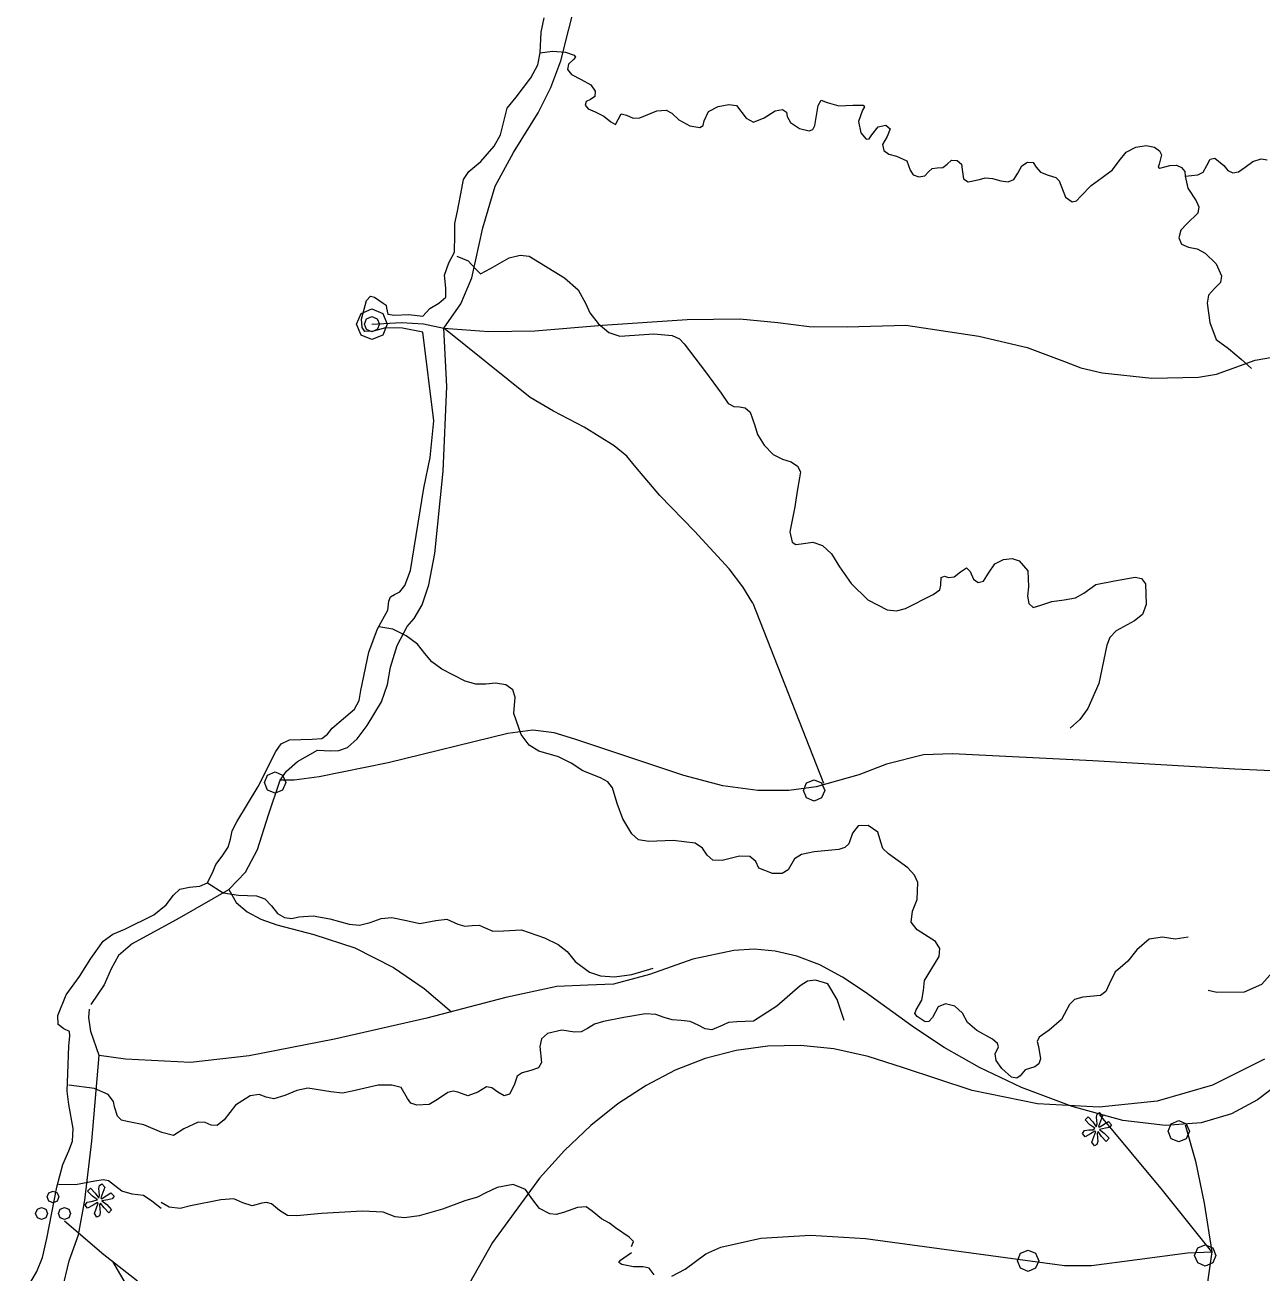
# Model space of a CAD drawing. Extents: x 59 to 518, y 17 to 555.
# Drawn here: x 258.6 to 328.1, y 413.7 to 483.9 of the extents above; entities that cross this region are included whole.
import ezdxf

# ---------------------------------------------------------------- set-up
doc = ezdxf.new("R2010")
doc.units = 0

msp = doc.modelspace()

# ---------------------------------------------------------------- linework, layer by layer
at = {"layer": '1'}
for p, q in [((288.709992, 481.849392), (291.13441, 491.390936)), ((287.603057, 483.452012), (287.779357, 484.27116)), ((287.553227, 482.2942), (287.603057, 483.452012)), ((287.412936, 481.619973), (287.553227, 482.2942)), ((287.554, 482.295), (288.237202, 482.383541)), ((288.140453, 480.338953), (288.709992, 481.849392)), ((288.237202, 482.383541), (288.968062, 482.325736)), ((288.968062, 482.325736), (289.46073, 482.159517)), ((289.42936, 481.92282), (289.144404, 481.650079)), ((289.528416, 482.047607), (289.42936, 481.92282)), ((289.46073, 482.159517), (289.528416, 482.047607)), ((287.023839, 480.882081), (287.412936, 481.619973)), ((289.144404, 481.650079), (289.094398, 481.361199)), ((289.094398, 481.361199), (289.319823, 481.072319)), ((286.197857, 479.80889), (287.023839, 480.882081)), ((289.319823, 481.072319), (289.861159, 480.79958)), ((289.861159, 480.79958), (290.403851, 480.490377)), ((290.403851, 480.490377), (290.638767, 480.140726)), ((285.703616, 479.194667), (286.197857, 479.80889)), ((287.438985, 478.916453), (288.140453, 480.338953)), ((290.614525, 479.839692), (290.379741, 479.67634)), ((290.638767, 480.140726), (290.614525, 479.839692)), ((285.463375, 478.28384), (285.703616, 479.194667)), ((290.140701, 479.556203), (290.087994, 479.363206)), ((290.087994, 479.363206), (290.245895, 479.154004)), ((290.379741, 479.67634), (290.140701, 479.556203)), ((290.245895, 479.154004), (290.638679, 478.98525)), ((293.144449, 478.639528), (294.116305, 479.028465)), ((294.116305, 479.028465), (294.626624, 479.077082)), ((294.626624, 479.077082), (294.958779, 478.898819)), ((297.00803, 478.990602), (297.55076, 479.287623)), ((297.55076, 479.287623), (298.158247, 479.390243)), ((298.158247, 479.390243), (298.587439, 479.330971)), ((298.587439, 479.330971), (299.138388, 478.628858)), ((300.142829, 478.639528), (300.758386, 479.029815)), ((300.758386, 479.029815), (301.179508, 479.104092)), ((301.179508, 479.104092), (301.406228, 478.967694)), ((302.993969, 478.20773), (303.17759, 479.341643)), ((303.17759, 479.341643), (303.346294, 479.629134)), ((303.346294, 479.629134), (303.685059, 479.50348)), ((303.685059, 479.50348), (304.335878, 479.314568)), ((304.335878, 479.314568), (305.132416, 479.352403)), ((305.132416, 479.352403), (305.702073, 479.357827)), ((305.672249, 479.071681), (305.449569, 478.442614)), ((305.785384, 479.267398), (305.672249, 479.071681)), ((305.702073, 479.357827), (305.785384, 479.267398)), ((286.050762, 476.687562), (287.438985, 478.916453)), ((290.638679, 478.98525), (291.120743, 478.735462)), ((291.120743, 478.735462), (291.513609, 478.412782)), ((291.513609, 478.412782), (291.793035, 478.268298)), ((291.793035, 478.268298), (291.934779, 478.553098)), ((291.934779, 478.553098), (292.099482, 478.858355)), ((292.099482, 478.858355), (292.40997, 478.790914)), ((292.40997, 478.790914), (292.785279, 478.626172)), ((292.785279, 478.626172), (293.144449, 478.639528)), ((294.958779, 478.898819), (295.351656, 478.527489)), ((295.351656, 478.527489), (295.963178, 478.196706)), ((296.705784, 478.219464), (296.773109, 478.466667)), ((296.773109, 478.466667), (297.00803, 478.990602)), ((299.138388, 478.628858), (299.547476, 478.395243)), ((299.547476, 478.395243), (300.142829, 478.639528)), ((301.406228, 478.967694), (301.438579, 478.725959)), ((301.438579, 478.725959), (301.620986, 478.389895)), ((301.620986, 478.389895), (302.119172, 478.045629)), ((305.449569, 478.442614), (305.575147, 477.797276)), ((284.969442, 477.048546), (285.316967, 477.679537)), ((285.316967, 477.679537), (285.463375, 478.28384)), ((295.963178, 478.196706), (296.526083, 478.108942)), ((296.526083, 478.108942), (296.705784, 478.219464)), ((302.119172, 478.045629), (302.665909, 477.911971)), ((302.665909, 477.911971), (302.873976, 477.992498)), ((302.873976, 477.992498), (302.993969, 478.20773)), ((305.575147, 477.797276), (305.878921, 477.443508)), ((306.044488, 477.472163), (306.190831, 477.689151)), ((306.190831, 477.689151), (306.556556, 478.13736)), ((306.556556, 478.13736), (306.979067, 478.229209)), ((307.054782, 477.60272), (306.795485, 477.14782)), ((306.979067, 478.229209), (307.223448, 478.029421)), ((307.223448, 478.029421), (307.054782, 477.60272)), ((284.221245, 476.19399), (284.969442, 477.048546)), ((305.878921, 477.443508), (306.044488, 477.472163)), ((306.795485, 477.14782), (306.860269, 476.814397)), ((320.484441, 476.706502), (321.029806, 476.9981)), ((321.029806, 476.9981), (321.607648, 477.095295)), ((321.607648, 477.095295), (322.088355, 476.998057)), ((322.088355, 476.998057), (322.37175, 476.788788)), ((285.01452, 474.810257), (286.050762, 476.687562)), ((306.860269, 476.814397), (307.151867, 476.594412)), ((307.151867, 476.594412), (307.573011, 476.47983)), ((307.573011, 476.47983), (308.156372, 476.22054)), ((308.156372, 476.22054), (308.350532, 475.701957)), ((310.424152, 476.047679), (310.680687, 476.259704)), ((310.680687, 476.259704), (310.985773, 476.252951)), ((310.985773, 476.252951), (311.226036, 476.035525)), ((319.714991, 475.715668), (320.101165, 476.220536)), ((320.101165, 476.220536), (320.484441, 476.706502)), ((322.476983, 476.555277), (322.347293, 476.047676)), ((322.37175, 476.788788), (322.476983, 476.555277)), ((325.025927, 475.961244), (325.210738, 476.313569)), ((325.210738, 476.313569), (325.468574, 476.38246)), ((325.468574, 476.38246), (325.976308, 475.961244)), ((327.620425, 476.192126), (328.071361, 476.339245)), ((328.071361, 476.339245), (328.425063, 476.275756)), ((283.244337, 475.185684), (283.536503, 475.622538)), ((283.536503, 475.622538), (284.221245, 476.19399)), ((308.350532, 475.701957), (308.524738, 475.445566)), ((309.164719, 475.386145), (309.387342, 475.615527)), ((309.387342, 475.615527), (309.585856, 475.804594)), ((309.585856, 475.804594), (309.873468, 475.831603)), ((309.873468, 475.831603), (310.17722, 475.858613)), ((310.17722, 475.858613), (310.424152, 476.047679)), ((311.226036, 476.035525), (311.288103, 475.615527)), ((311.288103, 475.615527), (311.351719, 475.220042)), ((314.177261, 475.170074), (314.398535, 475.529097)), ((314.398535, 475.529097), (314.621308, 475.947744)), ((314.621308, 475.947744), (314.949352, 476.155717)), ((314.949352, 476.155717), (315.26119, 476.13681)), ((315.26119, 476.13681), (315.435345, 475.874818)), ((315.435345, 475.874818), (315.674323, 475.583319)), ((315.674323, 475.583319), (316.115806, 475.421367)), ((319.150654, 475.291763), (319.714991, 475.715668)), ((322.347293, 476.047676), (322.295975, 475.864011)), ((322.295975, 475.864011), (322.390508, 475.809992)), ((322.390508, 475.809992), (322.952306, 475.961245)), ((322.952306, 475.961245), (323.31808, 475.98826)), ((323.31808, 475.98826), (323.611029, 475.853251)), ((323.611029, 475.853251), (323.790603, 475.621074)), ((323.790603, 475.621074), (323.816257, 475.356585)), ((324.518194, 475.432167), (324.824712, 475.587367)), ((324.824712, 475.587367), (325.025927, 475.961244)), ((325.976308, 475.961244), (326.201628, 475.692549)), ((326.201628, 475.692549), (326.483733, 475.561636)), ((326.483733, 475.561636), (326.814457, 475.608919)), ((326.814457, 475.608919), (327.185628, 475.874814)), ((327.185628, 475.874814), (327.620425, 476.192126)), ((283.148095, 474.66929), (283.244337, 475.185684)), ((284.329912, 472.464112), (285.01452, 474.810257)), ((308.524738, 475.445566), (308.836659, 475.334893)), ((308.836659, 475.334893), (309.164719, 475.386145)), ((311.351719, 475.220042), (311.601501, 475.043235)), ((311.601501, 475.043235), (312.238484, 475.183728)), ((312.238484, 475.183728), (312.573346, 475.279612)), ((312.573346, 475.279612), (312.972964, 475.237747)), ((312.972964, 475.237747), (313.448154, 475.097298)), ((313.448154, 475.097298), (313.858654, 475.054038)), ((313.858654, 475.054038), (314.177261, 475.170074)), ((316.115806, 475.421367), (316.541084, 475.29176)), ((316.541084, 475.29176), (316.731445, 475.097297)), ((316.731445, 475.097297), (317.07699, 474.179284)), ((317.941115, 474.233346), (318.52156, 474.835447)), ((318.52156, 474.835447), (319.150654, 475.291763)), ((323.816257, 475.356584), (324.518194, 475.432167)), ((323.816257, 475.356585), (323.956662, 474.697731)), ((282.90803, 473.391224), (283.148095, 474.66929)), ((317.07699, 474.179284), (317.460402, 473.91878)), ((317.690618, 473.983426), (317.941115, 474.233346)), ((323.956662, 474.697731), (324.420917, 473.974055)), ((317.460402, 473.91878), (317.690618, 473.983426)), ((324.420917, 473.974055), (324.570825, 473.637842)), ((324.570825, 473.637842), (324.518195, 473.293593)), ((282.750923, 472.707295), (282.90803, 473.391224)), ((282.752632, 472.07109), (282.750923, 472.707295)), ((324.518195, 473.293593), (323.902688, 472.677955)), ((282.731598, 471.089881), (282.752632, 472.07109)), ((283.704436, 469.648422), (284.329912, 472.464112)), ((323.563719, 472.329792), (323.459732, 471.900567)), ((323.902688, 472.677955), (323.563719, 472.329792)), ((323.459732, 471.900567), (323.598831, 471.536099)), ((323.598831, 471.536099), (323.989118, 471.382205)), ((323.989118, 471.382205), (324.487184, 471.282276)), ((282.413966, 470.48994), (282.731598, 471.089881)), ((282.863, 470.863), (283.511051, 470.614513)), ((283.511051, 470.614513), (283.89981, 470.171557)), ((284.763761, 470.171557), (285.811375, 470.776437)), ((285.811375, 470.776437), (286.428299, 470.924973)), ((286.428299, 470.924973), (286.923811, 470.863)), ((286.923811, 470.863), (288.911001, 469.65333)), ((324.487184, 471.282276), (324.928563, 471.036528)), ((324.928563, 471.036528), (325.544158, 470.431824)), ((282.181001, 469.80515), (282.413966, 470.48994)), ((283.89981, 470.171557), (284.20214, 469.880119)), ((284.20214, 469.880119), (284.763761, 470.171557)), ((325.544158, 470.431824), (325.857336, 469.77297)), ((282.244633, 469.07777), (282.181001, 469.80515)), ((283.098308, 468.196624), (283.704436, 469.648422)), ((288.911001, 469.65333), (289.677761, 468.983672)), ((325.799249, 469.39901), (325.457728, 469.049294)), ((325.857336, 469.77297), (325.799249, 469.39901)), ((277.782488, 468.371778), (278.008425, 468.629382)), ((278.008425, 468.629382), (278.234263, 468.569419)), ((278.234263, 468.569419), (278.721669, 468.237676)), ((281.848817, 468.2304), (282.237357, 468.569682)), ((282.237357, 468.569682), (282.244633, 469.07777)), ((289.677761, 468.983672), (290.120671, 468.18437)), ((325.113555, 468.679325), (325.036644, 468.228427)), ((325.457728, 469.049294), (325.113555, 468.679325)), ((277.481522, 467.654232), (278.08993, 467.90607)), ((277.499781, 467.326939), (277.782488, 468.371778)), ((278.08993, 467.90607), (278.698116, 467.654134)), ((278.721669, 468.237676), (278.89362, 468.116933)), ((278.89362, 468.116933), (278.911948, 467.948531)), ((278.911948, 467.948531), (278.989647, 467.602324)), ((280.945708, 467.496624), (281.354797, 467.927012)), ((281.354797, 467.927012), (281.848817, 468.2304)), ((282.140222, 466.832732), (283.098308, 468.196624)), ((290.120671, 468.18437), (290.344789, 467.682253)), ((325.036644, 468.228427), (325.198437, 467.148534)), ((277.229507, 467.046), (277.481522, 467.654232)), ((277.534293, 466.863715), (277.499781, 467.326939)), ((277.66663, 467.046), (277.790631, 467.34586)), ((277.790631, 467.34586), (278.090315, 467.470038)), ((278.09, 467.046), (279.748448, 467.150378)), ((278.090315, 467.470038), (278.390164, 467.345755)), ((278.390164, 467.345755), (278.514, 467.046)), ((278.698116, 467.654134), (278.95, 467.046)), ((278.989647, 467.602324), (279.364208, 467.552715)), ((279.364208, 467.552715), (280.176124, 467.588037)), ((279.748448, 467.150378), (280.991596, 467.062123)), ((280.176124, 467.588037), (280.945708, 467.496624)), ((290.344789, 467.682253), (290.811892, 467.082869)), ((290.811892, 467.082869), (291.408575, 466.580653)), ((291.05588, 466.98935), (295.807214, 467.302351)), ((295.807214, 467.302351), (298.77692, 467.341476)), ((298.77692, 467.341476), (300.91071, 467.145983)), ((300.91071, 467.145983), (302.672539, 466.923568)), ((325.198437, 467.148534), (325.554918, 466.187306)), ((277.481522, 466.437592), (277.229507, 467.046)), ((278.08993, 466.185577), (277.481522, 466.437592)), ((277.690677, 466.628131), (277.534293, 466.863715)), ((277.790631, 466.746316), (277.66663, 467.046)), ((278.178171, 466.649254), (277.690677, 466.628131)), ((278.090315, 466.622315), (277.790631, 466.746316)), ((278.698161, 466.437592), (278.08993, 466.185577)), ((278.389999, 466.746316), (278.090315, 466.622315)), ((278.848668, 466.839886), (278.178171, 466.649254)), ((278.514, 467.046), (278.389999, 466.746316)), ((278.95, 467.046), (278.698161, 466.437592)), ((279.815761, 466.818587), (278.848668, 466.839886)), ((280.945701, 466.59281), (279.815761, 466.818587)), ((281.566941, 461.62253), (280.945701, 466.59281)), ((280.991596, 467.062123), (282.13953, 466.832217)), ((286.98871, 462.92218), (282.13979, 466.83307)), ((282.13979, 466.83307), (284.654795, 466.637571)), ((282.297132, 463.554274), (282.140222, 466.832732)), ((284.654795, 466.637571), (287.243154, 466.676658)), ((287.243154, 466.676658), (291.05588, 466.98935)), ((291.408575, 466.580653), (292.021431, 466.37004)), ((292.021431, 466.37004), (293.932995, 466.510533)), ((293.932995, 466.510533), (294.973823, 466.406652)), ((294.973823, 466.406652), (295.377274, 466.229658)), ((302.672539, 466.923568), (304.80118, 466.891719)), ((304.80118, 466.891719), (308.1056, 466.98935)), ((308.1056, 466.98935), (312.212055, 466.383279)), ((312.212055, 466.383279), (314.925038, 465.735623)), ((295.377274, 466.229658), (295.650091, 465.938241)), ((295.650091, 465.938241), (296.848826, 464.361373)), ((314.925038, 465.735623), (317.02204, 464.95594)), ((325.554918, 466.187306), (326.235247, 465.679574)), ((326.235247, 465.679574), (326.948121, 465.08585)), ((326.25069, 464.486394), (327.751348, 465.026761)), ((326.948121, 465.08585), (327.531347, 464.556684)), ((327.751348, 465.026761), (329.926625, 465.405732)), ((296.848826, 464.361373), (297.723711, 463.173171)), ((317.02204, 464.95594), (317.950954, 464.589295)), ((317.950954, 464.589295), (319.145695, 464.310629)), ((319.145695, 464.310629), (321.929386, 464.017246)), ((325.57817, 464.237107), (326.25069, 464.486394)), ((321.929386, 464.017246), (324.566567, 464.075823)), ((324.566567, 464.075823), (325.57817, 464.237107)), ((282.104366, 458.788043), (282.297132, 463.554274)), ((288.291258, 462.157326), (286.98871, 462.92218)), ((297.723711, 463.173171), (298.112471, 462.590075)), ((298.112471, 462.590075), (298.42836, 462.419953)), ((298.42836, 462.419953), (298.760521, 462.39565)), ((298.760521, 462.39565), (299.077679, 462.343037)), ((299.077679, 462.343037), (299.354421, 462.104124)), ((281.369165, 459.560946), (281.566941, 461.62253)), ((290.019325, 461.260513), (288.291258, 462.157326)), ((299.354421, 462.104124), (299.624472, 461.35884)), ((291.718157, 460.216988), (290.019325, 461.260513)), ((299.624472, 461.35884), (299.770263, 460.855373)), ((299.770263, 460.855373), (300.142834, 460.246535)), ((292.414499, 459.635599), (291.718157, 460.216988)), ((300.142834, 460.246535), (300.644984, 459.71866)), ((281.001792, 457.83829), (281.369165, 459.560946)), ((292.933, 459.012), (292.414499, 459.635599)), ((300.644984, 459.71866), (301.179512, 459.45808)), ((301.179512, 459.45808), (301.656174, 459.320387)), ((281.62314, 454.155232), (282.104366, 458.788043)), ((294.267453, 457.418437), (292.933, 459.012)), ((301.656174, 459.320387), (302.011227, 459.06932)), ((302.011227, 459.06932), (302.188018, 458.753431)), ((302.188018, 458.753431), (302.129893, 458.42127)), ((302.129893, 458.42127), (302.000424, 457.665358)), ((280.267663, 453.20703), (281.001792, 457.83829)), ((296.217375, 455.41575), (294.267453, 457.418437)), ((302.000424, 457.665358), (301.870955, 456.7798)), ((301.870955, 456.7798), (301.590012, 455.386598)), ((298.166359, 453.298688), (296.217375, 455.41575)), ((301.590012, 455.386598), (301.724955, 454.799302)), ((301.724955, 454.799302), (301.917985, 454.671221)), ((301.917985, 454.671221), (302.216324, 454.70618)), ((302.216324, 454.70618), (302.869743, 454.807471)), ((302.869743, 454.807471), (303.425994, 454.60899)), ((303.425994, 454.60899), (303.917423, 454.135079)), ((281.293485, 452.395481), (281.62314, 454.155232)), ((303.917423, 454.135079), (304.376374, 453.41008)), ((313.112202, 453.573638), (313.588693, 453.831473)), ((313.588693, 453.831473), (314.081456, 453.878701)), ((314.081456, 453.878701), (314.485186, 453.755803)), ((314.485186, 453.755803), (314.971048, 453.183378)), ((279.942931, 452.359747), (280.267663, 453.20703)), ((298.947873, 452.289375), (298.166359, 453.298688)), ((304.376374, 453.41008), (305.029882, 452.474517)), ((310.82136, 452.847237), (311.180464, 453.140207)), ((311.180464, 453.140207), (311.507157, 453.352214)), ((311.507157, 453.352214), (311.720476, 453.151143)), ((311.720476, 453.151143), (311.906786, 452.724443)), ((312.473742, 452.616504), (312.757286, 453.064713)), ((312.757286, 453.064713), (313.112202, 453.573638)), ((314.971048, 453.183378), (315.003415, 452.286843)), ((279.664017, 452.015613), (279.942931, 452.359747)), ((280.914672, 451.277032), (281.293485, 452.395481)), ((305.029882, 452.474517), (305.974893, 451.563295)), ((310.023345, 452.122291), (310.078654, 452.37327)), ((310.078654, 452.37327), (310.100394, 452.816225)), ((310.100394, 452.816225), (310.273172, 452.895904)), ((310.273172, 452.895904), (310.510806, 452.805422)), ((310.510806, 452.805422), (310.82136, 452.847237)), ((311.906786, 452.724443), (312.174059, 452.524655)), ((312.174059, 452.524655), (312.473742, 452.616504)), ((318.113848, 451.941473), (318.783595, 452.416531)), ((318.783595, 452.416531), (319.841748, 452.632563)), ((319.841748, 452.632563), (320.997576, 452.837835)), ((320.997576, 452.837835), (321.360731, 452.76626)), ((321.360731, 452.76626), (321.569998, 452.459702)), ((321.569998, 452.459702), (321.624017, 451.293378)), ((279.040572, 451.488872), (279.143666, 451.726903)), ((279.143666, 451.726903), (279.364201, 451.85166)), ((279.364201, 451.85166), (279.664017, 452.015613)), ((299.498, 451.362), (298.947873, 452.289375)), ((308.091464, 451.07752), (309.635919, 451.85504)), ((309.635919, 451.85504), (310.023345, 452.122291)), ((315.003415, 452.286843), (314.941442, 451.772571)), ((314.941442, 451.772571), (315.025155, 451.347398)), ((317.001587, 451.563384), (317.6509, 451.675435)), ((317.6509, 451.675435), (318.113848, 451.941473)), ((278.397239, 449.930232), (278.978616, 450.982417)), ((278.978616, 450.982417), (279.040572, 451.488872)), ((280.474627, 450.515032), (280.914672, 451.277032)), ((299.498, 451.362), (303.475, 441.256)), ((305.974893, 451.563295), (307.049417, 450.992326)), ((307.049417, 450.992326), (307.584624, 450.933158)), ((307.584624, 450.933158), (308.091464, 451.07752)), ((315.025155, 451.347398), (315.270859, 451.132832)), ((315.270859, 451.132832), (315.694858, 451.250383)), ((315.694858, 451.250383), (316.303657, 451.467605)), ((316.303657, 451.467605), (317.001587, 451.563384)), ((321.624017, 451.293378), (321.411992, 450.734442)), ((280.075063, 450.064182), (280.474627, 450.515032)), ((320.964985, 450.386082), (319.928306, 449.824637)), ((321.411992, 450.734442), (320.964985, 450.386082)), ((277.918256, 448.621502), (278.397239, 449.930232)), ((279.264121, 449.902244), (278.474208, 450.04201)), ((280.019901, 449.544328), (279.264121, 449.902244)), ((279.503917, 448.991302), (280.075063, 450.064182)), ((319.928306, 449.824637), (319.580044, 449.438545)), ((279.142321, 447.778192), (279.503917, 448.991302)), ((280.649475, 449.060338), (280.019901, 449.544328)), ((281.060768, 448.54235), (280.649475, 449.060338)), ((319.409945, 449.003902), (318.956274, 446.865365)), ((319.580044, 449.438545), (319.409945, 449.003902)), ((277.473316, 446.466167), (277.918256, 448.621502)), ((281.452874, 448.074246), (281.060768, 448.54235)), ((278.973341, 446.798706), (279.142321, 447.778192)), ((282.024335, 447.669312), (281.452874, 448.074246)), ((283.336888, 446.99048), (282.024335, 447.669312)), ((278.629736, 445.819222), (278.973341, 446.798706)), ((283.932232, 446.819758), (283.336888, 446.99048)), ((284.493908, 446.828556), (283.932232, 446.819758)), ((285.045926, 446.866457), (284.493908, 446.828556)), ((285.612298, 446.783047), (285.045926, 446.866457)), ((286.01248, 446.503458), (285.612298, 446.783047)), ((318.956274, 446.865365), (318.340668, 445.456042)), ((277.377036, 445.899417), (277.473316, 446.466167)), ((286.136172, 446.097863), (286.01248, 446.503458)), ((286.077964, 445.180377), (286.136172, 446.097863)), ((276.242126, 444.687117), (277.113969, 445.422525)), ((277.113969, 445.422525), (277.377036, 445.899417)), ((277.830516, 444.501288), (278.629736, 445.819222)), ((318.340668, 445.456042), (317.893162, 444.836469)), ((275.853031, 444.344775), (276.242126, 444.687117)), ((286.485243, 443.983929), (286.077964, 445.180377)), ((317.893162, 444.836469), (317.336325, 444.338422)), ((275.279758, 443.763145), (275.592092, 444.002598)), ((275.592092, 444.002598), (275.853031, 444.344775)), ((277.271431, 443.746196), (277.830516, 444.501288)), ((285.73561, 444.051478), (279.012951, 442.406185)), ((287.139855, 444.227762), (285.73561, 444.051478)), ((286.928958, 443.398011), (286.485243, 443.983929)), ((288.342588, 444.091739), (287.139855, 444.227762)), ((289.49833, 443.72904), (288.342588, 444.091739)), ((272.684016, 443.044588), (272.985365, 443.459498)), ((272.985365, 443.459498), (273.453601, 443.694756)), ((273.453601, 443.694756), (274.736476, 443.728975)), ((274.736476, 443.728975), (275.279758, 443.763145)), ((276.224889, 443.087226), (276.716976, 443.253472)), ((276.716976, 443.253472), (277.271431, 443.746196)), ((287.474604, 443.059477), (286.928958, 443.398011)), ((295.62712, 441.68611), (289.49833, 443.72904)), ((271.691347, 441.060352), (272.684016, 443.044588)), ((273.900091, 442.466295), (275.036696, 443.11342)), ((275.036696, 443.11342), (275.789655, 443.078407)), ((275.789655, 443.078407), (276.224889, 443.087226)), ((288.573769, 442.742683), (287.474604, 443.059477)), ((289.285054, 442.386731), (288.573769, 442.742683)), ((309.099533, 442.845555), (307.02362, 442.331339)), ((310.73095, 442.898604), (309.099533, 442.845555)), ((318.619688, 442.515709), (310.73095, 442.898604)), ((272.227224, 441.711142), (272.649101, 441.885899)), ((272.649101, 441.885899), (273.071263, 441.711237)), ((272.938376, 441.4342), (273.298931, 441.939317)), ((273.298931, 441.939317), (273.900091, 442.466295)), ((279.012951, 442.406185), (275.117681, 441.615804)), ((289.957267, 441.95383), (289.285054, 442.386731)), ((290.939574, 441.559822), (289.957267, 441.95383)), ((307.02362, 442.331339), (305.469784, 441.716421)), ((326.60025, 442.041003), (318.619688, 442.515709)), ((328.653151, 441.94906), (326.60025, 442.041003)), ((272.052202, 441.289), (272.227224, 441.711142)), ((272.227224, 440.867167), (272.052202, 441.289)), ((272.28468, 439.47452), (272.938376, 441.4342)), ((273.716288, 441.421311), (272.938, 441.434)), ((273.246, 441.289), (273.071111, 440.867167)), ((273.071263, 441.711237), (273.246, 441.289)), ((275.117681, 441.615804), (273.716288, 441.421311)), ((291.354373, 441.333237), (290.939574, 441.559822)), ((291.618757, 440.990435), (291.354373, 441.333237)), ((297.81453, 441.105239), (295.62712, 441.68611)), ((302.352555, 440.847), (302.527444, 441.269142)), ((302.527444, 441.269142), (302.949454, 441.443899)), ((302.949454, 441.443899), (303.371307, 441.269237)), ((305.469784, 441.716421), (303.059062, 441.041013)), ((303.371307, 441.269237), (303.546, 440.847)), ((270.493626, 439.075848), (271.691347, 441.060352)), ((272.649101, 440.692454), (272.227224, 440.867167)), ((273.071111, 440.867167), (272.649101, 440.692454)), ((291.870905, 440.110962), (291.618757, 440.990435)), ((299.781494, 440.849461), (297.81453, 441.105239)), ((301.529257, 440.850734), (299.781494, 440.849461)), ((303.059062, 441.041013), (301.529257, 440.850734)), ((302.527444, 440.425167), (302.352555, 440.847)), ((303.546, 440.847), (303.371287, 440.425167)), ((292.187743, 439.257773), (291.870905, 440.110962)), ((302.949454, 440.250454), (302.527444, 440.425167)), ((303.371287, 440.425167), (302.949454, 440.250454)), ((270.230311, 438.584004), (270.493626, 439.075848)), ((271.655105, 437.532878), (272.28468, 439.47452)), ((292.69852, 438.404582), (292.187743, 439.257773)), ((270.133882, 438.117925), (270.230311, 438.584004)), ((293.083984, 438.078743), (292.69852, 438.404582)), ((305.112392, 438.456087), (304.898653, 437.854691)), ((305.435095, 438.857062), (305.112392, 438.456087)), ((305.99116, 438.869894), (305.435095, 438.857062)), ((306.527601, 438.494804), (305.99116, 438.869894)), ((306.715058, 437.88741), (306.527601, 438.494804)), ((269.672008, 437.160268), (270.01192, 437.651912)), ((270.01192, 437.651912), (270.133882, 438.117925)), ((293.648901, 437.971152), (293.083984, 438.078743)), ((295.02579, 438.04228), (293.648901, 437.971152)), ((296.254338, 437.880753), (295.02579, 438.04228)), ((296.684428, 437.61321), (296.254338, 437.880753)), ((304.682726, 437.633962), (304.33593, 437.524756)), ((304.898653, 437.854691), (304.682726, 437.633962)), ((306.811724, 437.58886), (306.715058, 437.88741)), ((269.313063, 436.693832), (269.672008, 437.160268)), ((270.985859, 436.253637), (271.655105, 437.532878)), ((296.93996, 437.214665), (296.684428, 437.61321)), ((297.259148, 436.930294), (296.93996, 437.214665)), ((297.786892, 436.917451), (297.259148, 436.930294)), ((298.74971, 437.16316), (297.786892, 436.917451)), ((299.33188, 437.143801), (298.74971, 437.16316)), ((299.680689, 436.852716), (299.33188, 437.143801)), ((301.85344, 437.007938), (301.484877, 436.380745)), ((302.248573, 437.255824), (301.85344, 437.007938)), ((302.958955, 437.401945), (302.248573, 437.255824)), ((304.33593, 437.524756), (302.958955, 437.401945)), ((307.135965, 437.285746), (306.811724, 437.58886)), ((308.215418, 436.49041), (307.135965, 437.285746)), ((268.851449, 435.654618), (269.159203, 436.304521)), ((269.159203, 436.304521), (269.313063, 436.693832)), ((270.04525, 435.27612), (270.985859, 436.253637)), ((299.836264, 436.477626), (299.680689, 436.852716)), ((300.61202, 436.180323), (299.836264, 436.477626)), ((301.484877, 436.380745), (301.147898, 436.185962)), ((308.592266, 436.092219), (308.215418, 436.49041)), ((268.4171, 435.470689), (268.851449, 435.654618)), ((268.853, 435.655), (269.725152, 435.094658)), ((301.147898, 436.185962), (300.61202, 436.180323)), ((308.788372, 435.666809), (308.592266, 436.092219)), ((308.734, 434.717), (308.788372, 435.666809)), ((266.526673, 434.420592), (266.935519, 434.970231)), ((266.935519, 434.970231), (267.292282, 435.308147)), ((267.266335, 433.695632), (270.04525, 435.27612)), ((267.292282, 435.308147), (267.84176, 435.415083)), ((267.84176, 435.415083), (268.4171, 435.470689)), ((269.725152, 435.094658), (270.59784, 434.970613)), ((270.045, 435.276), (270.466753, 434.559362)), ((270.59784, 434.970613), (271.598756, 434.932116)), ((271.598756, 434.932116), (272.070343, 434.754068)), ((265.82295, 433.858188), (266.526673, 434.420592)), ((270.466753, 434.559362), (271.074293, 434.022479)), ((272.070343, 434.754068), (272.44569, 434.354664)), ((272.44569, 434.354664), (272.787343, 433.926437)), ((308.47425, 434.059589), (308.734952, 434.716813)), ((264.197619, 433.054651), (265.82295, 433.858188)), ((264.634, 432.244), (267.266335, 433.695632)), ((271.074293, 434.022479), (271.841078, 433.619516)), ((271.841078, 433.619516), (272.740568, 433.304638)), ((272.787343, 433.926437), (273.177085, 433.700351)), ((273.177085, 433.700351), (273.586009, 433.647434)), ((273.586009, 433.647434), (273.98521, 433.738715)), ((273.98521, 433.738715), (274.78081, 433.802876)), ((274.78081, 433.802876), (275.7304, 433.636057)), ((275.7304, 433.636057), (276.820657, 433.341224)), ((277.390027, 433.275497), (277.98817, 433.431094)), ((277.98817, 433.431094), (278.612084, 433.649193)), ((278.612084, 433.649193), (279.207061, 433.713271)), ((279.207061, 433.713271), (280.04098, 433.533752)), ((280.04098, 433.533752), (280.785164, 433.379765)), ((280.785164, 433.379765), (281.68386, 433.533752)), ((281.68386, 433.533752), (282.299456, 433.623313)), ((282.299456, 433.623313), (282.91505, 433.328436)), ((308.400064, 433.443655), (308.47425, 434.059589)), ((308.733236, 433.011972), (308.400064, 433.443655)), ((262.983225, 432.387197), (263.532792, 432.778602)), ((263.532792, 432.778602), (264.197619, 433.054651)), ((272.740568, 433.304638), (274.831499, 432.755797)), ((274.831499, 432.755797), (277.13476, 432.00928)), ((276.820657, 433.341224), (277.390027, 433.275497)), ((282.91505, 433.328436), (283.314449, 433.224174)), ((283.314449, 433.224174), (283.723439, 433.264275)), ((283.723439, 433.264275), (284.113115, 433.285127)), ((284.113115, 433.285127), (284.45457, 433.12312)), ((284.45457, 433.12312), (284.890966, 432.948281)), ((284.890966, 432.948281), (285.481152, 432.956301)), ((285.481152, 432.956301), (286.50773, 433.020462)), ((286.50773, 433.020462), (287.790781, 432.558677)), ((309.76824, 432.352499), (308.733236, 433.011972)), ((262.282389, 431.411771), (262.983225, 432.387197)), ((264.634, 432.244), (263.847344, 431.567063)), ((287.790781, 432.558677), (288.557387, 432.183456)), ((288.557387, 432.183456), (289.07383, 431.788922)), ((310.01848, 431.956618), (309.76824, 432.352499)), ((321.777773, 432.481677), (321.09793, 431.891393)), ((322.53514, 432.61), (321.777773, 432.481677)), ((323.253307, 432.49451), (322.53514, 432.61)), ((323.972, 432.61), (323.253307, 432.49451)), ((261.649151, 430.385497), (262.282389, 431.411771)), ((263.847344, 431.567063), (263.43475, 430.81775)), ((277.13476, 432.00928), (279.299428, 430.90092)), ((289.07383, 431.788922), (289.510066, 431.240194)), ((296.140323, 431.359054), (293.69296, 430.503912)), ((298.436708, 431.861573), (296.140323, 431.359054)), ((299.581809, 431.920717), (298.436708, 431.861573)), ((300.753398, 431.819846), (299.581809, 431.920717)), ((301.972885, 431.535008), (300.753398, 431.819846)), ((303.26168, 431.04225), (301.972885, 431.535008)), ((309.508596, 430.749129), (309.987668, 431.512186)), ((309.987668, 431.512186), (310.01848, 431.956618)), ((321.09793, 431.891393), (320.585169, 431.260628)), ((263.43475, 430.81775), (263.036781, 429.924813)), ((279.299428, 430.90092), (281.022144, 429.720727)), ((289.510066, 431.240194), (290.331171, 430.633885)), ((290.331171, 430.633885), (290.946211, 430.435426)), ((292.705591, 430.500468), (293.89806, 430.864999)), ((304.550655, 430.351944), (303.26168, 431.04225)), ((309.146955, 430.160958), (309.508596, 430.749129)), ((319.864367, 430.658817), (319.531037, 429.953353)), ((320.021, 430.771), (319.864367, 430.658817)), ((320.585169, 431.260628), (320.02267, 430.771683)), ((328.124959, 429.958713), (328.85802, 430.800692)), ((260.913259, 429.358961), (261.649151, 430.385497)), ((263.036781, 429.924813), (262.294, 428.817)), ((291.676744, 429.954669), (290.225116, 429.899338)), ((290.946211, 430.435426), (291.729663, 430.374115)), ((293.69296, 430.503912), (291.676744, 429.954669)), ((291.729663, 430.374115), (292.705591, 430.500468)), ((302.586607, 430.134299), (302.173117, 429.872638)), ((303.019608, 430.193753), (302.586607, 430.134299)), ((303.712637, 429.975649), (303.019608, 430.193753)), ((304.251592, 429.10323), (303.712637, 429.975649)), ((305.811878, 429.511697), (304.550655, 430.351944)), ((309.095141, 429.611419), (309.146955, 430.160958)), ((319.531037, 429.953353), (319.345007, 429.547573)), ((327.15146, 429.530342), (328.124959, 429.958713)), ((260.434232, 428.195679), (260.913259, 429.358961)), ((281.022144, 429.720727), (282.57141, 428.40002)), ((285.62883, 429.213802), (281.178438, 428.053126)), ((288.491378, 429.823767), (285.62883, 429.213802)), ((290.225116, 429.899338), (288.491378, 429.823767)), ((302.173117, 429.872638), (300.858185, 428.726466)), ((308.583741, 427.507377), (305.811878, 429.511697)), ((309.00483, 429.068145), (309.095141, 429.611419)), ((318.055371, 429.221959), (317.585389, 429.093636)), ((319.043455, 429.324617), (318.055371, 429.221959)), ((319.345007, 429.547573), (319.043455, 429.324617)), ((325.099, 429.633), (325.586406, 429.504677)), ((325.586406, 429.504677), (327.15146, 429.530342)), ((262.171024, 428.091412), (262.20827, 428.558767)), ((300.858185, 428.726466), (299.543517, 427.888268)), ((304.63656, 427.922839), (304.251592, 429.10323)), ((308.617188, 428.318257), (308.681686, 428.524869)), ((308.681686, 428.524869), (309.00483, 429.068145)), ((309.923108, 428.680091), (309.600008, 428.091792)), ((310.33008, 428.86133), (309.923108, 428.680091)), ((310.853734, 428.731949), (310.33008, 428.86133)), ((311.293382, 428.324668), (310.853734, 428.731949)), ((317.298265, 428.811326), (316.849489, 427.977672)), ((317.585389, 429.093636), (317.298265, 428.811326)), ((260.451545, 427.703898), (260.434232, 428.195679)), ((262.295538, 427.304869), (262.171024, 428.091412)), ((281.178438, 428.053126), (275.992131, 426.862056)), ((291.113829, 427.862604), (290.595831, 427.718241)), ((292.255857, 428.093584), (291.113829, 427.862604)), ((293.468788, 428.287259), (292.255857, 428.093584)), ((294.057264, 428.254219), (293.468788, 428.287259)), ((294.527737, 428.095701), (294.057264, 428.254219)), ((294.969044, 427.956144), (294.527737, 428.095701)), ((295.477985, 427.918254), (294.969044, 427.956144)), ((295.986992, 427.861049), (295.477985, 427.918254)), ((296.428497, 427.663549), (295.986992, 427.861049)), ((298.139275, 427.814301), (297.811027, 427.663549)), ((298.600013, 427.853034), (298.139275, 427.814301)), ((299.543517, 427.888268), (298.600013, 427.853034)), ((308.746464, 428.150176), (308.617188, 428.318257)), ((309.198857, 427.852476), (308.746464, 428.150176)), ((309.399482, 427.858215), (309.198857, 427.852476)), ((309.600008, 428.091792), (309.399482, 427.858215)), ((311.577985, 427.80097), (311.293382, 428.324668)), ((316.849489, 427.977672), (316.169735, 427.374466)), ((260.776734, 427.443031), (260.451545, 427.703898)), ((261.088782, 427.293321), (260.776734, 427.443031)), ((261.118619, 427.066618), (261.088782, 427.293321)), ((262.767774, 425.946457), (262.295538, 427.304869)), ((287.957538, 427.182493), (287.625518, 426.89858)), ((288.765837, 427.374977), (287.957538, 427.182493)), ((289.484178, 427.272319), (288.765837, 427.374977)), ((289.862794, 427.28836), (289.484178, 427.272319)), ((290.203047, 427.477635), (289.862794, 427.28836)), ((290.595831, 427.718241), (290.203047, 427.477635)), ((296.817751, 427.447054), (296.428497, 427.663549)), ((297.196754, 427.394204), (296.817751, 427.447054)), ((297.811027, 427.663549), (297.196754, 427.394204)), ((310.260721, 426.406299), (308.583741, 427.507377)), ((312.101596, 427.354663), (311.577985, 427.80097)), ((312.974985, 426.869991), (312.101596, 427.354663)), ((316.169735, 427.374466), (315.592195, 426.989498)), ((260.999072, 424.945504), (261.050136, 426.484889)), ((261.050136, 426.484889), (261.118619, 427.066618)), ((275.992131, 426.862056), (271.188874, 425.932988)), ((287.625518, 426.89858), (287.533937, 426.451054)), ((287.533937, 426.451054), (287.623807, 425.553107)), ((300.348297, 426.477556), (298.560328, 426.231232)), ((302.184405, 426.509384), (300.348297, 426.477556)), ((304.067236, 426.320167), (302.184405, 426.509384)), ((312.242624, 425.281271), (310.260721, 426.406299)), ((313.260767, 426.631486), (312.974985, 426.869991)), ((313.129501, 426.042376), (313.323705, 426.436737)), ((313.323705, 426.436737), (313.260767, 426.631486)), ((315.592195, 426.989498), (315.491328, 426.739269)), ((315.491328, 426.739269), (315.554139, 426.450543)), ((315.554139, 426.450543), (315.681889, 425.770608)), ((262.342193, 421.135657), (262.767774, 425.946457)), ((264.239386, 425.752525), (262.76813, 425.946729)), ((267.88763, 425.558322), (264.239386, 425.752525)), ((271.188874, 425.932988), (267.88763, 425.558322)), ((296.821916, 425.77696), (295.134476, 425.121287)), ((298.560328, 426.231232), (296.821916, 425.77696)), ((305.995373, 425.903359), (304.067236, 426.320167)), ((307.9674, 425.25241), (305.995373, 425.903359)), ((313.180168, 425.668255), (313.129501, 426.042376)), ((315.681889, 425.770608), (315.582466, 425.483607)), ((328.26993, 425.744828), (325.33569, 424.292956)), ((287.020999, 425.116854), (286.529961, 424.988581)), ((287.461904, 425.267628), (287.020999, 425.116854)), ((287.623807, 425.553107), (287.461904, 425.267628)), ((295.134476, 425.121287), (293.499425, 424.270761)), ((311.843046, 423.978871), (307.9674, 425.25241)), ((314.612621, 424.163792), (312.242624, 425.281271)), ((313.500975, 425.218994), (313.180168, 425.668255)), ((314.052455, 424.744201), (313.500975, 425.218994)), ((314.822215, 425.142001), (314.527205, 424.808362)), ((315.34847, 425.321653), (314.822215, 425.142001)), ((315.582466, 425.483607), (315.34847, 425.321653)), ((260.954093, 423.944749), (260.999072, 424.945504)), ((286.250754, 424.783348), (286.096723, 424.295589)), ((286.529961, 424.988581), (286.250754, 424.783348)), ((314.352272, 424.684852), (314.052455, 424.744201)), ((314.527205, 424.808362), (314.352272, 424.684852)), ((329.186162, 424.461574), (327.873378, 423.456326)), ((261.050136, 423.200539), (260.954093, 423.944749)), ((262.491892, 424.10332), (261.051674, 424.295592)), ((263.258515, 423.756993), (262.491892, 424.10332)), ((263.563242, 423.372168), (263.258515, 423.756993)), ((271.247494, 423.694811), (270.422131, 423.170937)), ((271.750217, 423.766248), (271.247494, 423.694811)), ((272.150381, 423.602736), (271.750217, 423.766248)), ((272.586827, 423.510678), (272.150381, 423.602736)), ((273.200906, 423.708172), (272.586827, 423.510678)), ((273.872863, 423.982594), (273.200906, 423.708172)), ((274.482941, 424.121318), (273.872863, 423.982594)), ((275.77433, 423.919398), (274.482941, 424.121318)), ((276.438494, 423.84554), (275.77433, 423.919398)), ((276.988721, 423.948457), (276.438494, 423.84554)), ((278.437442, 424.278877), (276.988721, 423.948457)), ((279.217316, 424.289421), (278.437442, 424.278877)), ((279.732971, 424.14707), (279.217316, 424.289421)), ((280.098184, 423.543645), (279.732971, 424.14707)), ((282.350579, 423.872477), (281.786133, 423.474677)), ((282.652116, 423.951075), (282.350579, 423.872477)), ((282.915023, 423.885309), (282.652116, 423.951075)), ((283.479643, 423.692826), (282.915023, 423.885309)), ((284.044263, 423.885309), (283.479643, 423.692826)), ((284.531583, 424.193284), (284.044263, 423.885309)), ((284.823479, 424.145163), (284.531583, 424.193284)), ((285.173153, 423.885309), (284.823479, 424.145163)), ((285.534005, 423.689612), (285.173153, 423.885309)), ((285.827422, 423.782607), (285.534005, 423.689612)), ((286.096723, 424.295589), (285.827422, 423.782607)), ((293.499425, 424.270761), (291.918179, 423.231931)), ((315.504985, 423.241898), (311.843046, 423.978871)), ((317.45388, 423.08536), (314.612621, 424.163792)), ((325.33569, 424.292956), (322.238594, 423.394683)), ((261.306781, 421.849049), (261.050136, 423.200539)), ((263.617774, 423.064402), (263.563242, 423.372168)), ((263.784726, 422.537971), (263.617774, 423.064402)), ((270.422131, 423.170937), (269.778401, 422.334858)), ((280.277185, 423.280198), (280.098184, 423.543645)), ((280.617383, 423.170936), (280.277185, 423.280198)), ((281.317248, 423.207317), (280.617383, 423.170936)), ((281.786133, 423.474677), (281.317248, 423.207317)), ((291.918179, 423.231931), (290.392156, 422.011344)), ((318.96593, 423.045749), (315.504985, 423.241898)), ((320.303843, 422.307878), (317.45388, 423.08536)), ((322.238594, 423.394683), (318.96593, 423.045749)), ((327.873378, 423.456326), (326.40435, 422.669041)), ((264.007703, 422.327804), (263.784726, 422.537971)), ((264.336381, 422.242784), (264.007703, 422.327804)), ((265.272867, 422.050345), (264.336381, 422.242784)), ((268.326503, 422.204287), (267.518071, 421.832151)), ((268.716282, 422.193058), (268.326503, 422.204287)), ((269.778401, 422.334858), (269.400973, 422.02705)), ((318.18516, 422.345395), (318.349554, 422.512964)), ((318.457856, 422.055942), (318.18516, 422.345395)), ((318.349554, 422.512964), (318.614048, 422.232153)), ((318.614048, 422.232153), (318.806047, 421.951343)), ((318.823686, 422.48827), (318.854686, 422.655089)), ((318.858963, 422.108682), (318.823686, 422.48827)), ((318.854686, 422.655089), (318.992313, 422.744386)), ((319.156, 422.562), (318.929517, 421.960868)), ((318.9655, 421.917124), (319.497488, 422.247323)), ((318.992313, 422.744386), (319.156, 422.562)), ((322.531878, 418.384942), (319.00349, 422.613813)), ((319.497488, 422.247323), (319.670702, 422.059646)), ((322.695178, 422.025525), (320.303843, 422.307878)), ((323.029621, 422.122833), (323.451454, 422.297546)), ((323.451454, 422.297546), (323.873307, 422.122818)), ((326.40435, 422.669041), (324.703482, 422.16901)), ((261.261868, 421.141257), (261.306781, 421.849049)), ((266.286881, 421.627188), (265.272867, 422.050345)), ((266.940972, 421.460324), (266.286881, 421.627188)), ((267.518071, 421.832151), (266.940972, 421.460324)), ((269.057941, 422.037467), (268.716282, 422.193058)), ((269.400973, 422.02705), (269.057941, 422.037467)), ((290.392156, 422.011344), (288.922771, 420.615548)), ((318.043343, 421.56223), (318.150719, 421.731828)), ((318.18022, 421.38443), (318.043343, 421.56223)), ((318.150719, 421.731828), (318.386948, 421.769663)), ((318.494323, 421.54706), (318.18022, 421.38443)), ((318.386948, 421.769663), (318.623176, 421.778923)), ((318.730553, 421.862796), (318.457856, 422.055942)), ((318.735138, 421.70969), (318.494323, 421.54706)), ((318.561924, 421.084217), (318.778882, 421.675118)), ((318.623176, 421.778923), (318.730553, 421.862796)), ((318.778882, 421.675118), (318.735138, 421.70969)), ((318.806047, 421.951343), (318.858963, 422.108682)), ((318.916818, 421.675119), (318.858963, 421.567169)), ((318.858963, 421.567169), (318.89036, 421.118789)), ((319.109611, 421.401893), (318.916818, 421.675119)), ((318.929517, 421.960868), (318.9655, 421.917124)), ((319.326921, 421.863149), (318.98314, 421.78836)), ((318.98314, 421.78836), (319.257954, 421.58516)), ((319.257954, 421.58516), (319.532767, 421.300469)), ((319.563271, 421.904346), (319.326921, 421.863149)), ((319.670702, 422.059646), (319.563271, 421.904346)), ((324.703482, 422.16901), (322.695178, 422.025525)), ((322.854908, 421.701), (323.029621, 422.122833)), ((323.029621, 421.278858), (322.854908, 421.701)), ((323.80302, 422.054309), (324.397246, 420.012944)), ((324.048, 421.701), (323.873287, 421.278858)), ((323.873307, 422.122818), (324.048, 421.701)), ((261.050136, 420.600219), (261.261868, 421.141257)), ((261.960979, 417.831593), (262.342193, 421.135657)), ((318.707974, 420.882076), (318.561924, 421.084217)), ((318.849173, 420.948706), (318.707974, 420.882076)), ((318.89036, 421.118789), (318.849173, 420.948706)), ((319.369078, 421.128667), (319.109611, 421.401893)), ((319.532767, 421.300469), (319.369078, 421.128667)), ((323.451454, 421.104101), (323.029621, 421.278858)), ((323.873287, 421.278858), (323.451454, 421.104101)), ((260.72307, 419.830345), (261.050136, 420.600219)), ((288.922771, 420.615548), (287.511441, 419.051091)), ((260.383039, 418.54728), (260.72307, 419.830345)), ((324.397246, 420.012944), (324.872508, 417.661353)), ((261.432324, 418.682907), (260.478411, 418.710071)), ((262.507941, 418.899159), (261.432324, 418.682907)), ((262.974546, 418.97171), (262.507941, 418.899159)), ((262.780156, 418.644043), (262.917607, 418.733384)), ((262.917607, 418.733384), (263.082, 418.551)), ((263.276116, 418.909655), (262.974546, 418.97171)), ((263.617781, 418.656096), (263.276116, 418.909655)), ((287.511441, 419.051091), (284.868611, 415.442385)), ((286.027216, 418.7035), (285.13081, 418.541134)), ((286.734222, 418.422557), (286.027216, 418.7035)), ((259.818596, 415.673339), (260.383039, 418.54728)), ((259.830371, 418.004), (259.928619, 418.24089)), ((259.928619, 417.76711), (259.830371, 418.004)), ((259.928619, 418.24089), (260.165509, 418.339138)), ((260.165509, 418.339138), (260.402814, 418.240892)), ((260.501, 418.004), (260.402708, 417.76711)), ((260.402814, 418.240892), (260.501, 418.004)), ((262.110806, 418.334393), (262.274847, 418.501962)), ((262.383503, 418.044895), (262.110806, 418.334393)), ((262.274847, 418.501962), (262.539783, 418.221152)), ((262.656199, 417.851441), (262.383503, 418.044895)), ((262.539783, 418.221152), (262.731693, 417.940341)), ((262.731693, 417.940341), (262.784962, 418.09768)), ((262.749332, 418.476915), (262.780156, 418.644043)), ((262.784962, 418.09768), (262.749332, 418.476915)), ((263.082, 418.551), (262.855517, 417.950221)), ((262.891148, 417.905418), (263.423488, 418.23597)), ((263.423488, 418.23597), (263.595996, 418.048645)), ((263.595996, 418.048645), (263.488619, 417.893153)), ((264.027131, 418.3311), (263.617781, 418.656096)), ((264.619311, 418.168558), (264.027131, 418.3311)), ((265.24509, 418.087376), (264.619311, 418.168558)), ((265.728791, 417.762512), (265.24509, 418.087376)), ((284.021375, 417.989568), (283.320716, 417.783458)), ((284.457716, 418.216315), (284.021375, 417.989568)), ((285.13081, 418.541134), (284.457716, 418.216315)), ((287.136696, 417.83708), (286.734222, 418.422557)), ((325.30197, 414.914103), (322.531878, 418.384942)), ((259.186724, 417.077), (259.285016, 417.314198)), ((259.285016, 417.314198), (259.522215, 417.412491)), ((259.522215, 417.412491), (259.758902, 417.313936)), ((259.758902, 417.313936), (259.857, 417.077)), ((260.165509, 417.668862), (259.928619, 417.76711)), ((260.402708, 417.76711), (260.165509, 417.668862)), ((260.476077, 417.077), (260.574061, 417.314198)), ((260.574061, 417.314198), (260.811215, 417.412491)), ((260.811215, 417.412491), (261.047902, 417.313936)), ((261.047902, 417.313936), (261.146, 417.077)), ((261.601494, 415.870057), (261.960979, 417.831593)), ((261.968989, 417.550522), (262.076366, 417.720274)), ((262.106219, 417.373428), (261.968989, 417.550522)), ((262.076366, 417.720274), (262.312594, 417.758396)), ((262.420146, 417.536058), (262.106219, 417.373428)), ((262.312594, 417.758396), (262.656199, 417.851441)), ((262.660784, 417.698688), (262.420146, 417.536058)), ((262.487923, 417.073215), (262.704881, 417.664116)), ((262.704881, 417.664116), (262.660784, 417.698688)), ((262.84211, 417.664118), (262.784961, 417.555815)), ((262.784961, 417.555815), (262.815652, 417.107435)), ((263.035432, 417.390892), (262.84211, 417.664118)), ((262.855517, 417.950221), (262.891148, 417.905418)), ((263.252391, 417.851928), (262.908786, 417.777712)), ((262.908786, 417.777712), (263.183775, 417.57438)), ((263.294371, 417.117666), (263.035432, 417.390892)), ((263.183775, 417.57438), (263.458765, 417.289821)), ((263.488619, 417.893153), (263.252391, 417.851928)), ((263.458765, 417.289821), (263.294371, 417.117666)), ((266.242434, 417.352232), (265.728791, 417.762512)), ((266.702789, 417.431387), (266.241709, 417.697381)), ((267.308071, 417.360346), (266.702789, 417.431387)), ((267.893769, 417.512878), (267.308071, 417.360346)), ((269.598039, 417.83708), (267.893769, 417.512878)), ((270.332392, 417.908342), (269.598039, 417.83708)), ((270.843699, 417.674803), (270.332392, 417.908342)), ((271.361574, 417.499076), (270.843699, 417.674803)), ((271.899559, 417.647992), (271.361574, 417.499076)), ((272.162657, 417.702419), (271.899559, 417.647992)), ((272.440936, 417.617478), (272.162657, 417.702419)), ((272.901089, 417.241946), (272.440936, 417.617478)), ((282.055479, 417.323084), (280.750026, 416.944202)), ((283.320716, 417.783458), (282.055479, 417.323084)), ((287.509317, 417.353379), (287.136696, 417.83708)), ((288.084608, 417.052504), (287.509317, 417.353379)), ((289.653758, 417.404223), (288.86958, 417.126764)), ((290.140899, 417.451716), (289.653758, 417.404223)), ((290.465851, 417.214782), (290.140899, 417.451716)), ((324.872508, 417.661353), (325.30197, 414.914099)), ((259.285016, 416.840419), (259.186724, 417.077)), ((259.522215, 416.742215), (259.285016, 416.840419)), ((259.758928, 416.840419), (259.522215, 416.742215)), ((259.857, 417.077), (259.758928, 416.840419)), ((260.574061, 416.840419), (260.476077, 417.077)), ((260.811215, 416.742215), (260.574061, 416.840419)), ((260.80861, 416.66282), (263.017479, 414.767218)), ((261.047796, 416.840419), (260.811215, 416.742215)), ((261.146, 417.077), (261.047796, 416.840419)), ((262.634325, 416.871074), (262.487923, 417.073215)), ((262.77473, 416.937396), (262.634325, 416.871074)), ((262.815652, 417.107435), (262.77473, 416.937396)), ((273.347484, 416.971102), (272.901089, 417.241946)), ((273.875106, 416.944202), (273.347484, 416.971102)), ((275.255526, 417.079668), (273.875106, 416.944202)), ((277.555986, 417.214782), (275.255526, 417.079668)), ((278.719705, 417.143741), (277.555986, 417.214782)), ((279.396066, 416.889874), (278.719705, 417.143741)), ((279.921045, 416.835944), (279.396066, 416.889874)), ((280.750026, 416.944202), (279.921045, 416.835944)), ((288.444237, 417.02362), (288.084608, 417.052504)), ((288.86958, 417.126764), (288.444237, 417.02362)), ((290.994091, 416.775001), (290.465851, 417.214782)), ((291.440574, 416.538156), (290.994091, 416.775001)), ((291.782373, 416.267532), (291.440574, 416.538156)), ((292.550414, 415.753227), (291.782373, 416.267532)), ((259.568673, 414.606325), (259.818596, 415.673339)), ((261.068968, 414.413471), (261.601494, 415.870057)), ((284.868611, 415.442385), (282.475, 411.23761)), ((292.797843, 415.49495), (292.550414, 415.753227)), ((292.682, 415.229), (292.797843, 415.49495)), ((297.699525, 415.175648), (299.948026, 415.687131)), ((299.948026, 415.687131), (302.751094, 415.865901)), ((302.751094, 415.865901), (305.8417, 415.66658)), ((305.8417, 415.66658), (317.023, 414.16163)), ((324.514224, 415.138142), (324.936101, 415.312899)), ((324.936101, 415.312899), (325.358263, 415.138237)), ((259.254289, 413.808692), (259.568673, 414.606325)), ((263.017479, 414.767218), (264.921465, 413.282496)), ((292.061621, 414.460331), (292.680745, 414.883311)), ((296.27262, 414.37683), (296.866684, 414.80932)), ((296.866684, 414.80932), (297.699525, 415.175648)), ((314.382555, 414.418), (314.5574, 414.840142)), ((314.5574, 414.840142), (314.979101, 415.014899)), ((314.979101, 415.014899), (315.401263, 414.840237)), ((315.401263, 414.840237), (315.576, 414.418)), ((318.541618, 414.161586), (321.10851, 414.484068)), ((321.10851, 414.484068), (323.931124, 414.860349)), ((323.931124, 414.860349), (325.30197, 414.914103)), ((324.339202, 414.716), (324.514224, 415.138142)), ((324.514224, 414.294299), (324.339202, 414.716)), ((325.30197, 414.914099), (324.861175, 411.809616)), ((325.533, 414.716), (325.358111, 414.294299)), ((325.358263, 415.138237), (325.533, 414.716)), ((258.587056, 412.662389), (259.254289, 413.808692)), ((260.679778, 412.771611), (261.068968, 414.413471)), ((264.425776, 412.838967), (263.518144, 414.377503)), ((291.966371, 414.325184), (292.061621, 414.460331)), ((292.132529, 414.210212), (291.966371, 414.325184)), ((292.791869, 414.081801), (292.132529, 414.210212)), ((293.340437, 414.081668), (292.791869, 414.081801)), ((293.685806, 414.000309), (293.340437, 414.081668)), ((293.966484, 413.635053), (293.685806, 414.000309)), ((294.949472, 413.562868), (295.701422, 413.939924)), ((295.701422, 413.939924), (296.27262, 414.37683)), ((314.5574, 413.996034), (314.382555, 414.418)), ((314.979101, 413.821454), (314.5574, 413.996034)), ((315.401243, 413.996035), (314.979101, 413.821454)), ((315.576, 414.418), (315.401243, 413.996035)), ((317.023, 414.16163), (318.541618, 414.161586)), ((324.936101, 414.119454), (324.514224, 414.294299)), ((325.358111, 414.294299), (324.936101, 414.119454))]:
    msp.add_line(p, q, dxfattribs=at)

doc.saveas('drawing.dxf')
